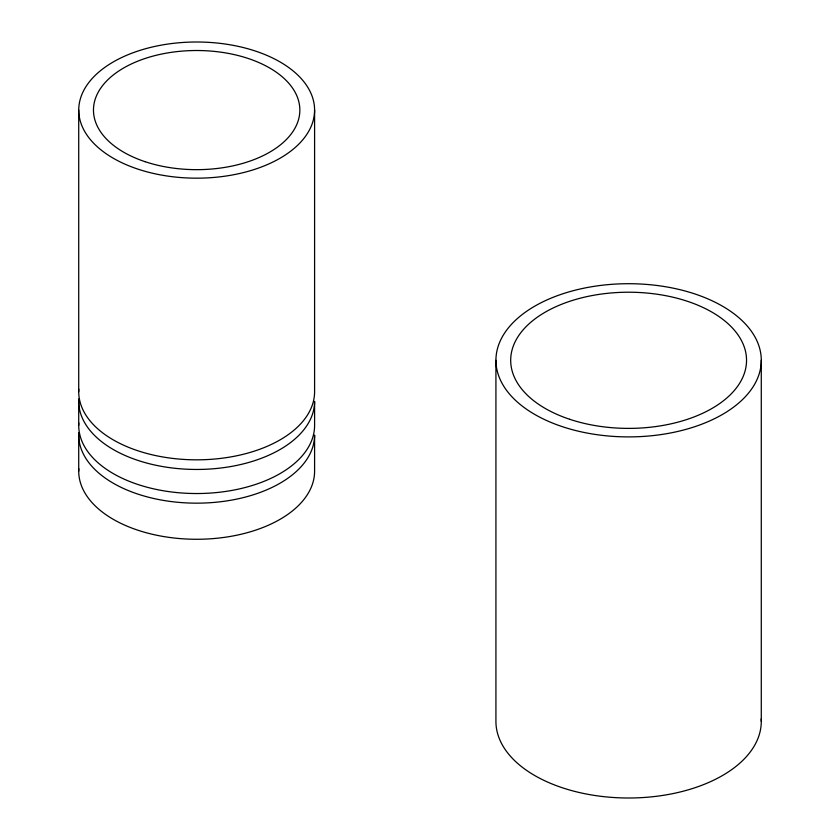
<?xml version="1.0" encoding="UTF-8"?>
<svg xmlns="http://www.w3.org/2000/svg" width="840" height="840" viewBox="0 0 840 840"><rect width="100%" height="100%" fill="white"/><g stroke="black" fill="none" stroke-linecap="round" stroke-linejoin="round"><path stroke-width="1.26" d="M761.282 360.308A132.678 76.598 0 0 1 562.264 426.636A132.678 76.598 0 0 1 562.264 293.969A132.678 76.598 0 0 1 761.282 360.308L761.282 721.403M495.925 360.308L495.925 721.403A132.678 76.598 0 0 0 630.756 797.99A132.678 76.598 0 0 0 761.208 718.914M314.591 110.093A117.936 68.093 0 0 1 137.686 169.05A117.936 68.093 0 0 1 137.686 51.124A117.936 68.093 0 0 1 314.591 110.093L314.591 391.745A117.936 68.093 0 0 1 194.46 459.816A117.936 68.093 0 0 1 78.802 389.214M78.719 110.093L78.719 391.745M78.719 401.373L78.719 425.45M78.719 435.078L78.719 471.188M78.802 398.843A117.936 68.093 0 0 0 194.46 469.445A117.936 68.093 0 0 0 314.591 401.373L314.591 425.45A117.936 68.093 0 0 1 194.46 493.521A117.936 68.093 0 0 1 78.802 422.919M78.802 432.548A117.936 68.093 0 0 0 194.46 503.15A117.936 68.093 0 0 0 314.591 435.078L314.591 471.188A117.936 68.093 0 0 1 194.46 539.259A117.936 68.093 0 0 1 78.802 468.657M569.635 419.265A117.936 68.093 0 0 0 746.54 360.308A117.936 68.093 0 0 0 569.635 301.34A117.936 68.093 0 0 0 569.635 419.265M145.058 161.679A103.194 59.577 0 0 0 299.849 110.093A103.194 59.577 0 0 0 145.058 58.495A103.194 59.577 0 0 0 145.058 161.679"/></g></svg>
